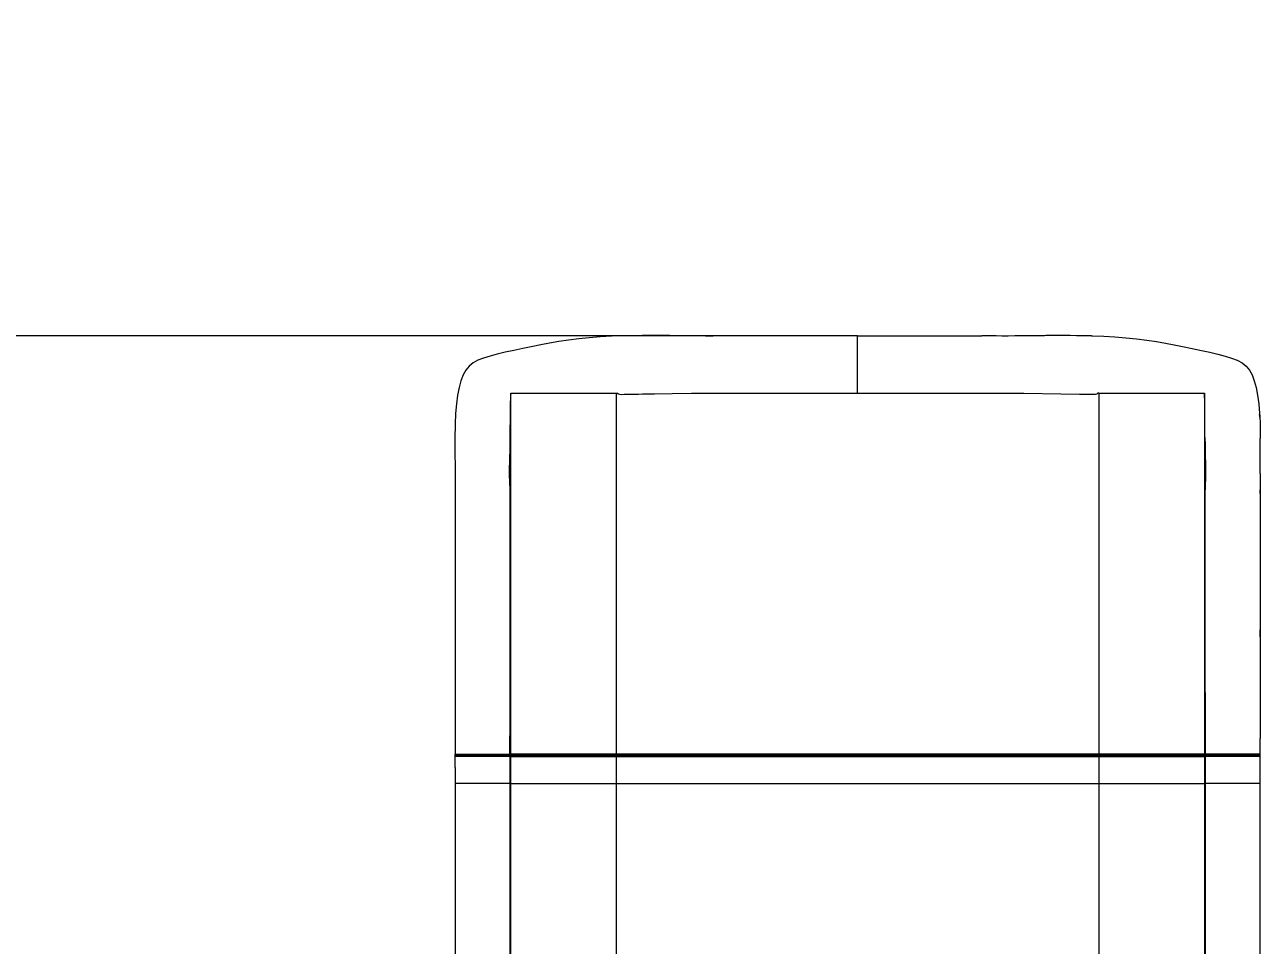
# Model space of a CAD drawing. Header units: millimetres. Extents: x -4225 to 3386, y -4404 to 4471.
# Drawn here: x 712 to 1788, y 1940 to 2742 of the extents above; entities that cross this region are included whole.
import ezdxf

# ---------------------------------------------------------------- set-up
doc = ezdxf.new("R2010")
doc.units = ezdxf.units.MM
for name, color, linetype in [('DIKOM_ОБЪЕКТ', 7, 'Continuous'), ('DIKOM_РАЗМЕР_ЗОНА', 7, 'Continuous'), ('DIKOM_РАЗМЕР_ОБЪЕКТА', 7, 'Continuous')]:
    doc.layers.add(name, color=color, linetype=linetype)
doc.styles.add('style1', font='arial.ttf', dxfattribs={"width": 0.8})
doc.dimstyles.new('1-50', dxfattribs={"dimtxt": 300, "dimasz": 200, "dimexe": 100, "dimexo": 0, "dimgap": 100, "dimtad": 1, "dimtxsty": 'style1', "dimcen": 200, "dimclrd": 7, "dimclre": 7, "dimclrt": 7, "dimadec": 1, "dimazin": 2, "dimtfac": 1, "dimtmove": 0, "dimatfit": 2, "dimfxl": 0, "dimlwd": 25, "dimlwe": 18, "dimarcsym": 0})

# ---------------------------------------------------------------- blocks, each defined once
blk = doc.blocks.new('*D2')
at = {"layer": 'Defpoints', "color": 0, "transparency": 16777216}
for p in [(-3774.9, 4471), (1696.9, 4471), (-963.8, -3629)]:
    blk.add_point(p, dxfattribs=at)
at = {"layer": 'DIKOM_РАЗМЕР_ЗОНА', "color": 7, "lineweight": 18, "transparency": 16777216}
for p, q in [((1696.9, 4471), (-3874.9, 4471)), ((-963.8, -3629), (-3874.9, -3629))]:
    blk.add_line(p, q, dxfattribs=at)
at = {"layer": 'DIKOM_РАЗМЕР_ЗОНА', "color": 7, "lineweight": 25, "transparency": 16777216}
blk.add_line((-3774.9, -3429), (-3774.9, 4271), dxfattribs=at)
at = {"layer": 'DIKOM_РАЗМЕР_ЗОНА', "color": 7, "transparency": 16777216}
for points in [[(-3808.2, 4271), (-3741.5, 4271), (-3774.9, 4471)], [(-3808.2, -3429), (-3741.5, -3429), (-3774.9, -3629)]]:
    blk.add_solid(points, dxfattribs=at)
at = {"layer": 'DIKOM_РАЗМЕР_ЗОНА', "color": 7, "transparency": 16777216, "insert": (-4028, 317.4), "char_height": 300, "attachment_point": 5, "rotation": 90, "style": 'style1'}
blk.add_mtext('8100', dxfattribs=at)
blk = doc.blocks.new('*D0')
at = {"layer": 'Defpoints', "color": 0, "transparency": 16777216}
for p in [(1412.8, 2471), (-2600.7, -1629), (-568.6, -1629)]:
    blk.add_point(p, dxfattribs=at)
at = {"layer": 'DIKOM_РАЗМЕР_ОБЪЕКТА', "color": 7, "lineweight": 18, "transparency": 16777216}
for p, q in [((1412.8, 2471), (-2700.7, 2471)), ((-568.6, -1629), (-2700.7, -1629))]:
    blk.add_line(p, q, dxfattribs=at)
at = {"layer": 'DIKOM_РАЗМЕР_ОБЪЕКТА', "color": 7, "lineweight": 25, "transparency": 16777216}
blk.add_line((-2600.7, 2271), (-2600.7, -1429), dxfattribs=at)
at = {"layer": 'DIKOM_РАЗМЕР_ОБЪЕКТА', "color": 7, "transparency": 16777216}
for points in [[(-2634, 2271), (-2567.4, 2271), (-2600.7, 2471)], [(-2634, -1429), (-2567.4, -1429), (-2600.7, -1629)]]:
    blk.add_solid(points, dxfattribs=at)
at = {"layer": 'DIKOM_РАЗМЕР_ОБЪЕКТА', "color": 7, "transparency": 16777216, "insert": (-2853.9, 421), "char_height": 300, "attachment_point": 5, "rotation": 90, "style": 'style1'}
blk.add_mtext('4100', dxfattribs=at)

msp = doc.modelspace()

# ---------------------------------------------------------------- linework, layer by layer
at = {"layer": 'DIKOM_ОБЪЕКТ', "color": 7, "linetype": 'Continuous', "lineweight": 15}
for p, q in [((1225.821, 2470.924), (1223.491, 2470.823)), ((1228.149, 2471.025), (1225.821, 2470.924)), ((1436.612, 2471.029), (1435.591, 2471.025)), ((1437.175, 2471.029), (1437.738, 2471.029)), ((1135.119, 2420.506), (1135.155, 2420.967)), ((1135.155, 2420.967), (1135.175, 2421.026)), ((1135.175, 2421.026), (1135.178, 2421.029)), ((1135.178, 2106.526), (1135.178, 2421.029)), ((1136.502, 2421.029), (1136.521, 2421.029)), ((1150.842, 2421.029), (1155.616, 2421.029)), ((1155.616, 2421.029), (1176.241, 2421.029)), ((1176.241, 2421.029), (1182.646, 2421.029)), ((1182.646, 2421.029), (1206.432, 2421.029)), ((1206.432, 2421.029), (1220.013, 2421.029)), ((1220.013, 2421.029), (1227.176, 2421.029)), ((1227.176, 2421.029), (1227.665, 2421.029)), ((1227.176, 2106.526), (1227.176, 2421.029)), ((1227.665, 2421.029), (1228.275, 2421.029)), ((1292.465, 2421.029), (1437.175, 2421.029)), ((1437.175, 2421.029), (1581.885, 2421.029)), ((1646.684, 2421.029), (1646.074, 2421.029)), ((1647.173, 2421.029), (1646.684, 2421.029)), ((1647.173, 2421.029), (1654.337, 2421.029)), ((1647.173, 2421.029), (1647.173, 2106.526)), ((1654.337, 2421.029), (1667.917, 2421.029)), ((1667.917, 2421.029), (1691.704, 2421.029)), ((1691.704, 2421.029), (1698.108, 2421.029)), ((1698.108, 2421.029), (1718.733, 2421.029)), ((1718.733, 2421.029), (1723.508, 2421.029)), ((1737.828, 2421.029), (1737.847, 2421.029)), ((1739.175, 2421.026), (1739.171, 2421.029)), ((1739.171, 2421.029), (1739.171, 2106.526)), ((1739.194, 2420.967), (1739.175, 2421.026)), ((1739.23, 2420.506), (1739.194, 2420.967)), ((1087.057, 2401.243), (1086.992, 2400.279)), ((1087.097, 2401.838), (1087.057, 2401.243)), ((1787.358, 2400.279), (1787.316, 2400.991)), ((1086.678, 2336.997), (1086.693, 2335.759)), ((1086.693, 2335.759), (1086.716, 2333.702)), ((1134.675, 2331.685), (1134.675, 2337.029)), ((1739.675, 2331.685), (1739.675, 2337.029)), ((1787.633, 2333.64), (1787.658, 2335.845)), ((1787.658, 2335.845), (1787.671, 2336.997)), ((1134.675, 2317.392), (1134.675, 2331.685)), ((1739.675, 2317.392), (1739.675, 2331.685)), ((1134.675, 2106.526), (1134.675, 2317.392)), ((1739.675, 2160.221), (1739.675, 2317.392)), ((1086.647, 2121.112), (1086.648, 2120.316)), ((1086.661, 2120.316), (1086.666, 2106.544)), ((1787.684, 2106.544), (1787.689, 2120.316)), ((1787.702, 2121.112), (1787.701, 2120.316)), ((1086.656, 2106.544), (1086.841, 2106.551)), ((1086.664, 2097.111), (1086.656, 2106.544)), ((1086.675, 2095.112), (1086.675, 2104.686)), ((1087.466, 2104.828), (1086.791, 2104.687)), ((1086.948, 2105.838), (1087.787, 2104.999)), ((1133.368, 2104.999), (1133.784, 2104.999)), ((1134.382, 2105.819), (1133.72, 2105.157)), ((1134.583, 2104.686), (1134.096, 2104.854)), ((1134.678, 2105.186), (1134.175, 2105.186)), ((1134.253, 2105.186), (1134.885, 2105.819)), ((1134.382, 2105.819), (1134.885, 2105.819)), ((1134.387, 2106.525), (1134.499, 2106.525)), ((1135.178, 2106.526), (1134.675, 2106.526)), ((1134.675, 2081.112), (1134.675, 2104.686)), ((1134.675, 2104.686), (1135.178, 2104.686)), ((1227.176, 2105.186), (1134.678, 2105.186)), ((1134.885, 2105.819), (1227.176, 2105.819)), ((1227.176, 2106.526), (1135.178, 2106.526)), ((1135.178, 2081.112), (1135.178, 2104.686)), ((1135.178, 2104.686), (1227.176, 2104.686)), ((1227.176, 2106.526), (1227.176, 2105.819)), ((1647.173, 2106.526), (1227.176, 2106.526)), ((1227.176, 2105.819), (1647.173, 2105.819)), ((1227.176, 2105.186), (1227.176, 2105.819)), ((1647.173, 2105.186), (1227.176, 2105.186)), ((1227.176, 2104.686), (1227.176, 2105.186)), ((1227.176, 2081.112), (1227.176, 2104.686)), ((1227.176, 2104.686), (1647.173, 2104.686)), ((1739.171, 2106.526), (1647.173, 2106.526)), ((1647.173, 2106.526), (1647.173, 2105.819)), ((1647.173, 2105.819), (1739.464, 2105.819)), ((1647.173, 2105.819), (1647.173, 2105.186)), ((1739.671, 2105.186), (1647.173, 2105.186)), ((1647.173, 2104.686), (1647.173, 2105.186)), ((1647.173, 2104.686), (1739.171, 2104.686)), ((1647.173, 2104.686), (1647.173, 2081.112)), ((1739.675, 2106.526), (1739.171, 2106.526)), ((1739.171, 2104.686), (1739.675, 2104.686)), ((1739.171, 2104.686), (1739.171, 2081.112)), ((1739.464, 2105.819), (1739.968, 2105.819)), ((1739.464, 2105.819), (1740.445, 2104.838)), ((1740.175, 2105.186), (1739.671, 2105.186)), ((1739.782, 2104.686), (1739.675, 2104.686)), ((1739.675, 2104.686), (1739.675, 2081.112)), ((1739.963, 2106.525), (1739.85, 2106.525)), ((1739.968, 2105.819), (1740.884, 2104.902)), ((1786.526, 2104.963), (1787.401, 2105.838)), ((1787.218, 2105.844), (1787.401, 2105.838)), ((1787.694, 2106.544), (1787.505, 2106.551)), ((1787.675, 2095.112), (1787.675, 2104.686)), ((1787.686, 2097.111), (1787.694, 2106.544)), ((1086.675, 2097.011), (1086.664, 2097.111)), ((1086.675, 2095.112), (1086.675, 2081.112)), ((1787.686, 2097.111), (1787.661, 2096.965)), ((1787.675, 2081.112), (1787.675, 2095.112)), ((1134.675, 2081.112), (1086.675, 2081.112)), ((1086.675, 2081.112), (1086.675, 1909.039)), ((1134.675, 1909.039), (1134.675, 2081.112)), ((1134.675, 2081.112), (1135.178, 2081.112)), ((1135.178, 1860.544), (1135.178, 2081.112)), ((1135.178, 2081.112), (1227.176, 2081.112)), ((1227.176, 1808.089), (1227.176, 2081.112)), ((1227.176, 2081.112), (1647.173, 2081.112)), ((1647.173, 2081.112), (1647.173, 1808.089)), ((1647.173, 2081.112), (1739.171, 2081.112)), ((1739.171, 2081.112), (1739.171, 1860.544)), ((1739.171, 2081.112), (1739.675, 2081.112)), ((1787.675, 2081.112), (1739.675, 2081.112)), ((1739.675, 2081.112), (1739.675, 1909.039)), ((1787.675, 1909.039), (1787.675, 2081.112))]:
    msp.add_line(p, q, dxfattribs=at)
at = {"layer": 'DIKOM_ОБЪЕКТ', "color": 7, "linetype": 'Continuous', "lineweight": 15, "flags": 128}
for points in [[(1233.656, 2471.074), (1232.731, 2471.068), (1222.863, 2470.807), (1213.073, 2470.205), (1203.502, 2469.387), (1194.315, 2468.397), (1185.476, 2467.259), (1176.978, 2465.997), (1168.97, 2464.665), (1161.421, 2463.289), (1154.268, 2461.888), (1145.808, 2460.127), (1137.854, 2458.402), (1130.385, 2456.749), (1123.445, 2455.134), (1117.139, 2453.486), (1111.517, 2451.722), (1106.617, 2449.745), (1102.406, 2447.419), (1098.872, 2444.598), (1095.982, 2441.165), (1093.656, 2436.991), (1091.752, 2431.974), (1090.168, 2426.103), (1088.869, 2419.37), (1087.867, 2411.82), (1087.165, 2403.422), (1086.767, 2394.139), (1086.71, 2390.066)], [(1328.902, 2471.041), (1327.125, 2471.048), (1324.62, 2471.028), (1320.791, 2470.973), (1316.414, 2470.916), (1311.489, 2470.882), (1304.864, 2470.89), (1297.924, 2470.941), (1291.794, 2470.993), (1286.511, 2471.043), (1282.072, 2471.09), (1277.711, 2471.145), (1274.686, 2471.197), (1273.564, 2471.221), (1271.779, 2471.24), (1269.133, 2471.255), (1265.609, 2471.262), (1261.175, 2471.259), (1255.777, 2471.242), (1249.669, 2471.21), (1244.329, 2471.174), (1241.327, 2471.151), (1238.796, 2471.13), (1236.716, 2471.113), (1235.027, 2471.096), (1233.656, 2471.076)], [(1437.175, 2471.029), (1388.506, 2470.973), (1339.844, 2471.011), (1328.902, 2471.048)], [(1437.175, 2470.699), (1435.751, 2471.025), (1435.444, 2471.026)], [(1437.738, 2471.029), (1459.01, 2471.004), (1485.843, 2470.973), (1534.506, 2471.011), (1545.448, 2471.048)], [(1640.693, 2471.076), (1639.322, 2471.096), (1637.634, 2471.113), (1635.016, 2471.135), (1631.703, 2471.161), (1627.693, 2471.19), (1622.124, 2471.225), (1616.346, 2471.25), (1610.663, 2471.262), (1606.213, 2471.258), (1602.936, 2471.243), (1600.974, 2471.224), (1599.787, 2471.2), (1598.439, 2471.174), (1596.736, 2471.147), (1594.682, 2471.119), (1592.278, 2471.09), (1588.636, 2471.051), (1584.41, 2471.01), (1579.597, 2470.967), (1574.192, 2470.923), (1568.328, 2470.884), (1562.86, 2470.882), (1557.935, 2470.916), (1553.558, 2470.973), (1549.729, 2471.028), (1547.224, 2471.048), (1545.448, 2471.041)], [(1640.693, 2471.074), (1641.618, 2471.068), (1651.487, 2470.807), (1661.276, 2470.205), (1670.848, 2469.387), (1680.035, 2468.397), (1688.873, 2467.259), (1697.372, 2465.997), (1705.38, 2464.665), (1712.928, 2463.289), (1720.081, 2461.888), (1728.541, 2460.127), (1736.496, 2458.402), (1743.965, 2456.749), (1750.904, 2455.134), (1757.21, 2453.486), (1762.832, 2451.722), (1767.732, 2449.745), (1771.943, 2447.419), (1775.478, 2444.598), (1778.367, 2441.165), (1780.694, 2436.991), (1782.597, 2431.974), (1784.182, 2426.103), (1785.481, 2419.37), (1786.483, 2411.82), (1787.184, 2403.422), (1787.289, 2400.992), (1787.583, 2394.139), (1787.723, 2384.126), (1787.718, 2381.53)], [(1135.178, 2421.029), (1135.532, 2421.029), (1136.502, 2421.029)], [(1136.521, 2421.029), (1136.979, 2421.027), (1137.96, 2421.029)], [(1137.96, 2421.029), (1139.725, 2421.031), (1141.394, 2421.032), (1144.331, 2421.03), (1147.198, 2421.03), (1150.842, 2421.029)], [(1228.275, 2421.029), (1228.336, 2420.782), (1228.41, 2420.678), (1228.511, 2420.601), (1228.972, 2420.386), (1231.344, 2420.087), (1233.781, 2420.13), (1236.254, 2420.186), (1238.621, 2420.229), (1240.092, 2420.253), (1241.019, 2420.268), (1242.895, 2420.297), (1244.887, 2420.327), (1246.402, 2420.35), (1249.805, 2420.403), (1253.239, 2420.457), (1256.703, 2420.513), (1260.198, 2420.569), (1275.64, 2420.804), (1292.465, 2421.029)], [(1581.885, 2421.029), (1614.152, 2420.569), (1630.285, 2420.314), (1638.351, 2420.181), (1642.384, 2420.091), (1644.397, 2420.147), (1645.377, 2420.386), (1645.838, 2420.601), (1645.939, 2420.678), (1646.014, 2420.782), (1646.074, 2421.029)], [(1723.508, 2421.029), (1726.195, 2421.03), (1728.468, 2421.03), (1730.371, 2421.03), (1732.298, 2421.031), (1733.846, 2421.032), (1735.172, 2421.031), (1736.389, 2421.029)], [(1736.389, 2421.029), (1737.37, 2421.027), (1737.828, 2421.029)], [(1737.847, 2421.029), (1738.817, 2421.029), (1739.171, 2421.029)], [(1134.868, 2403.334), (1134.903, 2407.557), (1134.941, 2411.249), (1134.98, 2414.38)], [(1739.482, 2403.334), (1739.446, 2407.557), (1739.409, 2411.249), (1739.37, 2414.38)], [(1134.675, 2337.029), (1134.678, 2346.346), (1134.687, 2355.726), (1134.703, 2364.985), (1134.726, 2373.934), (1134.754, 2382.391), (1134.788, 2390.192), (1134.826, 2397.205), (1134.868, 2403.334)], [(1739.595, 2382.418), (1739.562, 2390.192), (1739.524, 2397.205), (1739.482, 2403.334)], [(1787.316, 2400.991), (1787.234, 2402.405), (1787.217, 2402.649)], [(1086.689, 2390.066), (1086.643, 2389.041), (1086.574, 2386.593), (1086.542, 2383.592), (1086.537, 2380.041), (1086.551, 2376.016), (1086.578, 2371.822), (1086.626, 2366.072), (1086.678, 2360.213), (1086.734, 2354.315), (1086.776, 2349.904), (1086.776, 2349.779)], [(1134.659, 2337.053), (1134.646, 2338.532), (1134.477, 2342.076), (1134.282, 2345.797), (1134.208, 2347.704), (1134.168, 2349.959), (1134.175, 2352.925), (1134.228, 2356.565), (1134.321, 2360.824), (1134.442, 2365.614), (1134.573, 2370.818), (1134.686, 2376.287), (1134.752, 2381.842), (1134.754, 2382.418)], [(1739.596, 2382.418), (1739.598, 2381.842), (1739.663, 2376.287), (1739.777, 2370.818), (1739.907, 2365.614), (1740.028, 2360.824), (1740.121, 2356.565), (1740.174, 2352.925), (1740.181, 2349.959), (1740.141, 2347.704), (1740.067, 2345.797), (1739.872, 2342.076), (1739.704, 2338.532), (1739.69, 2337.017)], [(1787.574, 2351.016), (1787.604, 2354.044), (1787.657, 2358.775), (1787.699, 2362.953), (1787.736, 2366.63), (1787.772, 2370.528), (1787.789, 2374.746), (1787.76, 2379.196), (1787.719, 2381.53)], [(1086.768, 2349.779), (1086.767, 2346.901), (1086.704, 2338.928), (1086.711, 2335.759)], [(1787.582, 2351.015), (1787.582, 2346.901), (1787.646, 2338.928), (1787.638, 2335.845)], [(1086.711, 2335.759), (1086.723, 2330.799), (1086.77, 2322.738), (1086.807, 2314.677), (1086.792, 2250.174), (1086.698, 2210.601)], [(1787.638, 2335.845), (1787.627, 2330.799), (1787.579, 2322.738), (1787.542, 2314.677), (1787.558, 2250.174), (1787.65, 2211.139)], [(1086.698, 2210.601), (1086.639, 2185.643), (1086.647, 2121.112)], [(1086.708, 2214.754), (1086.692, 2212.333), (1086.675, 2208.87)], [(1787.675, 2208.87), (1787.651, 2213.409), (1787.641, 2214.84)], [(1787.65, 2211.139), (1787.71, 2185.643), (1787.702, 2121.112)], [(1134.467, 2106.525), (1134.647, 2139.083), (1134.659, 2160.221)], [(1739.69, 2160.221), (1739.702, 2139.083), (1739.882, 2106.525)], [(1086.73, 2106.556), (1086.803, 2106.171), (1087.018, 2105.845)], [(1086.841, 2106.551), (1087.099, 2106.559), (1088.458, 2106.566), (1090.663, 2106.565), (1093.652, 2106.557), (1097.289, 2106.545), (1101.438, 2106.53), (1105.953, 2106.516), (1110.655, 2106.505), (1115.329, 2106.498), (1119.832, 2106.497), (1123.987, 2106.5), (1127.62, 2106.506), (1130.618, 2106.513), (1132.838, 2106.521), (1134.212, 2106.524), (1134.387, 2106.525)], [(1086.948, 2105.838), (1087.386, 2105.854), (1088.727, 2105.86), (1090.904, 2105.859), (1093.857, 2105.851), (1097.448, 2105.838), (1101.546, 2105.822), (1106.007, 2105.807), (1110.653, 2105.796), (1115.271, 2105.789), (1119.721, 2105.788), (1123.826, 2105.791), (1127.415, 2105.798), (1130.376, 2105.806), (1132.569, 2105.813), (1133.925, 2105.817), (1134.382, 2105.819)], [(1110.675, 2104.686), (1105.988, 2104.688), (1101.493, 2104.686), (1097.337, 2104.687), (1095.448, 2104.687), (1094.557, 2104.687), (1094.126, 2104.687), (1093.914, 2104.686), (1093.809, 2104.686), (1093.757, 2104.686), (1093.731, 2104.686), (1093.718, 2104.686), (1093.711, 2104.686), (1093.708, 2104.686), (1093.706, 2104.686), (1093.705, 2104.686), (1093.705, 2104.686), (1093.705, 2104.686), (1093.705, 2104.686), (1093.705, 2104.686), (1093.705, 2104.686), (1093.705, 2104.686), (1093.705, 2104.686), (1093.521, 2104.686), (1092.851, 2104.687), (1091.915, 2104.687), (1091.255, 2104.688), (1090.72, 2104.688), (1089.513, 2104.688), (1088.984, 2104.687), (1088.74, 2104.687), (1088.622, 2104.686), (1088.565, 2104.686), (1088.536, 2104.686), (1088.522, 2104.686), (1088.515, 2104.686), (1088.511, 2104.686), (1088.51, 2104.686), (1088.509, 2104.686), (1088.508, 2104.686), (1088.508, 2104.686), (1088.508, 2104.686), (1088.508, 2104.686), (1088.508, 2104.686), (1088.508, 2104.686), (1088.508, 2104.686), (1088.508, 2104.686), (1088.416, 2104.686), (1088.068, 2104.687), (1087.616, 2104.687), (1087.369, 2104.688)], [(1134.096, 2104.854), (1133.908, 2104.919), (1132.763, 2105.087), (1131.428, 2105.163), (1130.101, 2105.184), (1128.519, 2105.185), (1126.839, 2105.184), (1125, 2105.185), (1122.047, 2105.185), (1118.87, 2105.184), (1115.515, 2105.186), (1112.069, 2105.184), (1108.563, 2105.185), (1105.117, 2105.186), (1101.802, 2105.184), (1098.767, 2105.185), (1096.9, 2105.186), (1095.087, 2105.183), (1092.862, 2105.167), (1090.998, 2105.124), (1089.185, 2105.026), (1087.677, 2104.872), (1087.466, 2104.828)], [(1087.565, 2104.999), (1088.006, 2105), (1088.922, 2104.999)], [(1134.675, 2104.686), (1134.211, 2104.686), (1132.838, 2104.686), (1131.827, 2104.687), (1131.244, 2104.687), (1130.934, 2104.688), (1130.774, 2104.688), (1130.693, 2104.688), (1130.652, 2104.688), (1130.632, 2104.688), (1130.622, 2104.688), (1130.617, 2104.688), (1130.614, 2104.688), (1130.613, 2104.688), (1130.612, 2104.688), (1130.612, 2104.688), (1130.612, 2104.688), (1130.612, 2104.688), (1130.612, 2104.688), (1130.611, 2104.688), (1130.611, 2104.688), (1130.184, 2104.688), (1129.21, 2104.687), (1128.314, 2104.686), (1127.634, 2104.686), (1125.884, 2104.687), (1124.953, 2104.687), (1124.474, 2104.688), (1124.232, 2104.688), (1124.11, 2104.688), (1124.048, 2104.688), (1124.018, 2104.688), (1124.002, 2104.688), (1123.995, 2104.688), (1123.991, 2104.688), (1123.989, 2104.688), (1123.988, 2104.688), (1123.987, 2104.688), (1123.987, 2104.688), (1123.987, 2104.688), (1123.987, 2104.688), (1123.987, 2104.688), (1123.987, 2104.688), (1123.355, 2104.688), (1121.976, 2104.687), (1120.752, 2104.686), (1119.85, 2104.686), (1117.632, 2104.687), (1116.496, 2104.687), (1115.923, 2104.688), (1115.635, 2104.688), (1115.491, 2104.688), (1115.419, 2104.688), (1115.382, 2104.688), (1115.364, 2104.688), (1115.355, 2104.688), (1115.351, 2104.688), (1115.349, 2104.688), (1115.347, 2104.688), (1115.347, 2104.688), (1115.347, 2104.688), (1115.346, 2104.688), (1115.346, 2104.688), (1115.346, 2104.688), (1115.346, 2104.688), (1115.346, 2104.688), (1115.08, 2104.688), (1114.292, 2104.688), (1113.031, 2104.687), (1111.663, 2104.686), (1110.675, 2104.686)], [(1134.549, 2106.07), (1134.621, 2106.24), (1134.596, 2106.53)], [(1739.754, 2106.53), (1739.728, 2106.24), (1739.801, 2106.07)], [(1787.559, 2104.687), (1786.83, 2104.921), (1785.621, 2105.087), (1784.233, 2105.164), (1782.864, 2105.184), (1781.237, 2105.184), (1779.528, 2105.184), (1777.668, 2105.186), (1774.673, 2105.185), (1771.484, 2105.184), (1768.098, 2105.186), (1764.627, 2105.184), (1761.128, 2105.185), (1757.713, 2105.185), (1754.416, 2105.184), (1751.403, 2105.186), (1749.566, 2105.185), (1747.774, 2105.183), (1745.595, 2105.167), (1743.792, 2105.124), (1742.033, 2105.026), (1740.593, 2104.871), (1739.767, 2104.686)], [(1787.511, 2104.687), (1787.455, 2104.688), (1787.086, 2104.688), (1786.489, 2104.687), (1785.722, 2104.687), (1784.473, 2104.688), (1782.778, 2104.688), (1780.818, 2104.687), (1779.642, 2104.687), (1778.295, 2104.688), (1777.027, 2104.688), (1774.91, 2104.687), (1772.632, 2104.686), (1770.651, 2104.687), (1768.361, 2104.688), (1766.026, 2104.687), (1764.849, 2104.687), (1764.259, 2104.687), (1763.964, 2104.686), (1763.816, 2104.686), (1763.742, 2104.686), (1763.705, 2104.686), (1763.687, 2104.686), (1763.678, 2104.686), (1763.673, 2104.686), (1763.671, 2104.686), (1763.67, 2104.686), (1763.669, 2104.686), (1763.669, 2104.686), (1763.669, 2104.686), (1763.668, 2104.686), (1763.668, 2104.686), (1763.668, 2104.686), (1763.668, 2104.686), (1763.381, 2104.686), (1762.393, 2104.687), (1760.936, 2104.687), (1759.815, 2104.688), (1758.998, 2104.688), (1756.713, 2104.688), (1755.595, 2104.687), (1755.043, 2104.687), (1754.769, 2104.686), (1754.632, 2104.686), (1754.564, 2104.686), (1754.53, 2104.686), (1754.513, 2104.686), (1754.504, 2104.686), (1754.5, 2104.686), (1754.498, 2104.686), (1754.497, 2104.686), (1754.496, 2104.686), (1754.496, 2104.686), (1754.496, 2104.686), (1754.496, 2104.686), (1754.496, 2104.686), (1754.496, 2104.686), (1754.496, 2104.686), (1754.242, 2104.686), (1753.346, 2104.687), (1752.037, 2104.687), (1751.059, 2104.688), (1750.359, 2104.688), (1748.463, 2104.688), (1747.569, 2104.687), (1747.136, 2104.687), (1746.924, 2104.686), (1746.818, 2104.686), (1746.766, 2104.686), (1746.74, 2104.686), (1746.727, 2104.686), (1746.72, 2104.686), (1746.717, 2104.686), (1746.715, 2104.686), (1746.714, 2104.686), (1746.714, 2104.686), (1746.714, 2104.686), (1746.714, 2104.686), (1746.714, 2104.686), (1746.714, 2104.686), (1746.714, 2104.686), (1746.714, 2104.686), (1746.52, 2104.686), (1745.138, 2104.687), (1743.985, 2104.688), (1743.104, 2104.688), (1742.249, 2104.687), (1741.511, 2104.686), (1740.717, 2104.686), (1740.4, 2104.687), (1740.263, 2104.687), (1740.199, 2104.687), (1740.169, 2104.686), (1740.154, 2104.686), (1740.147, 2104.686), (1740.143, 2104.686), (1740.142, 2104.686), (1740.141, 2104.686), (1740.14, 2104.686), (1740.14, 2104.686), (1740.14, 2104.686), (1740.14, 2104.686), (1740.14, 2104.686), (1740.14, 2104.686), (1740.14, 2104.686), (1740.14, 2104.686), (1740.14, 2104.686), (1740.14, 2104.686), (1740.14, 2104.686), (1740.14, 2104.686), (1740.139, 2104.686), (1740.138, 2104.686), (1740.132, 2104.686), (1740.111, 2104.686), (1740.031, 2104.686), (1739.915, 2104.686), (1739.791, 2104.686), (1739.782, 2104.686)], [(1787.505, 2106.551), (1787.245, 2106.559), (1785.886, 2106.566), (1783.669, 2106.565), (1780.674, 2106.557), (1777.043, 2106.545), (1772.88, 2106.53), (1768.385, 2106.516), (1763.682, 2106.505), (1759.01, 2106.498), (1754.509, 2106.497), (1750.356, 2106.5), (1746.725, 2106.506), (1743.729, 2106.513), (1741.51, 2106.521), (1740.137, 2106.524), (1739.963, 2106.525)], [(1739.968, 2105.819), (1740.424, 2105.817), (1741.779, 2105.813), (1743.971, 2105.806), (1746.93, 2105.798), (1750.517, 2105.791), (1754.621, 2105.788), (1759.068, 2105.789), (1763.685, 2105.796), (1768.331, 2105.807), (1772.772, 2105.822), (1776.884, 2105.838), (1780.47, 2105.851), (1783.428, 2105.859), (1785.617, 2105.86), (1786.958, 2105.854), (1787.218, 2105.844)], [(1787.33, 2105.845), (1787.545, 2106.171), (1787.618, 2106.556)], [(1787.675, 2104.686), (1787.664, 2104.686), (1787.511, 2104.687)]]:
    msp.add_lwpolyline(points, dxfattribs=at)
at = {"layer": 'DIKOM_ОБЪЕКТ', "color": 7, "linetype": 'Continuous', "lineweight": 15}
for centre, radius, start, end in [((1287.87, 2414.221), 152.89, 177.553963, 179.940237), ((1586.474, 2414.221), 152.896, 0.059812, 2.445995), ((1087.187, 2027.891), 76.797, 89.863701, 90.38198), ((1134.175, 2104.686), 0.5, 0, 141.338071), ((1133.675, 2106.526), 1, 315.002102, 0), ((1134.678, 2104.686), 0.5, 0, 89.999617), ((1134.178, 2106.526), 1, 315.00064, 0), ((1740.171, 2106.526), 1, 180, 224.999361), ((1739.671, 2104.686), 0.5, 90.000383, 180), ((1740.675, 2106.526), 1, 180, 224.999023)]:
    msp.add_arc(centre, radius, start, end, dxfattribs=at)
msp.add_open_spline([(1437.175, 2421.029), (1437.175, 2423.485), (1437.175, 2428.401), (1437.175, 2435.62), (1437.175, 2442.531), (1437.175, 2448.98), (1437.175, 2454.821), (1437.175, 2459.828), (1437.175, 2463.935), (1437.175, 2467.148), (1437.175, 2469.377), (1437.175, 2470.548), (1437.175, 2470.68), (1437.175, 2470.7)], degree=3, knots=[0, 0, 0, 0, 0.10031987, 0.20081942, 0.30145866, 0.40219576, 0.50298878, 0.60379464, 0.69882374, 0.79379237, 0.88866456, 0.98340446, 1, 1, 1, 1], dxfattribs=at)

# ---------------------------------------------------------------- dimensions: what is measured, and where the dimension line sits
at = {"layer": 'DIKOM_РАЗМЕР_ЗОНА'}
dim = msp.add_linear_dim(base=(-3774.863, 4471.001), p1=(-963.825, -3628.999), p2=(1696.897, 4471.001), angle=90, dimstyle='1-50', dxfattribs=at)
dim.commit()
dim.dimension.update_dxf_attribs({"geometry": '*D2', "text_midpoint": (-3774.863, 317.418), "dimtype": 160})
at = {"layer": 'DIKOM_РАЗМЕР_ОБЪЕКТА'}
dim = msp.add_linear_dim(base=(-2600.696, -1628.999), p1=(1412.84, 2471.001), p2=(-568.596, -1628.999), angle=90, dimstyle='1-50', dxfattribs=at)
dim.commit()
dim.dimension.update_dxf_attribs({"geometry": '*D0', "text_midpoint": (-2600.696, 421.001), "dimtype": 160})

doc.saveas('drawing.dxf')
